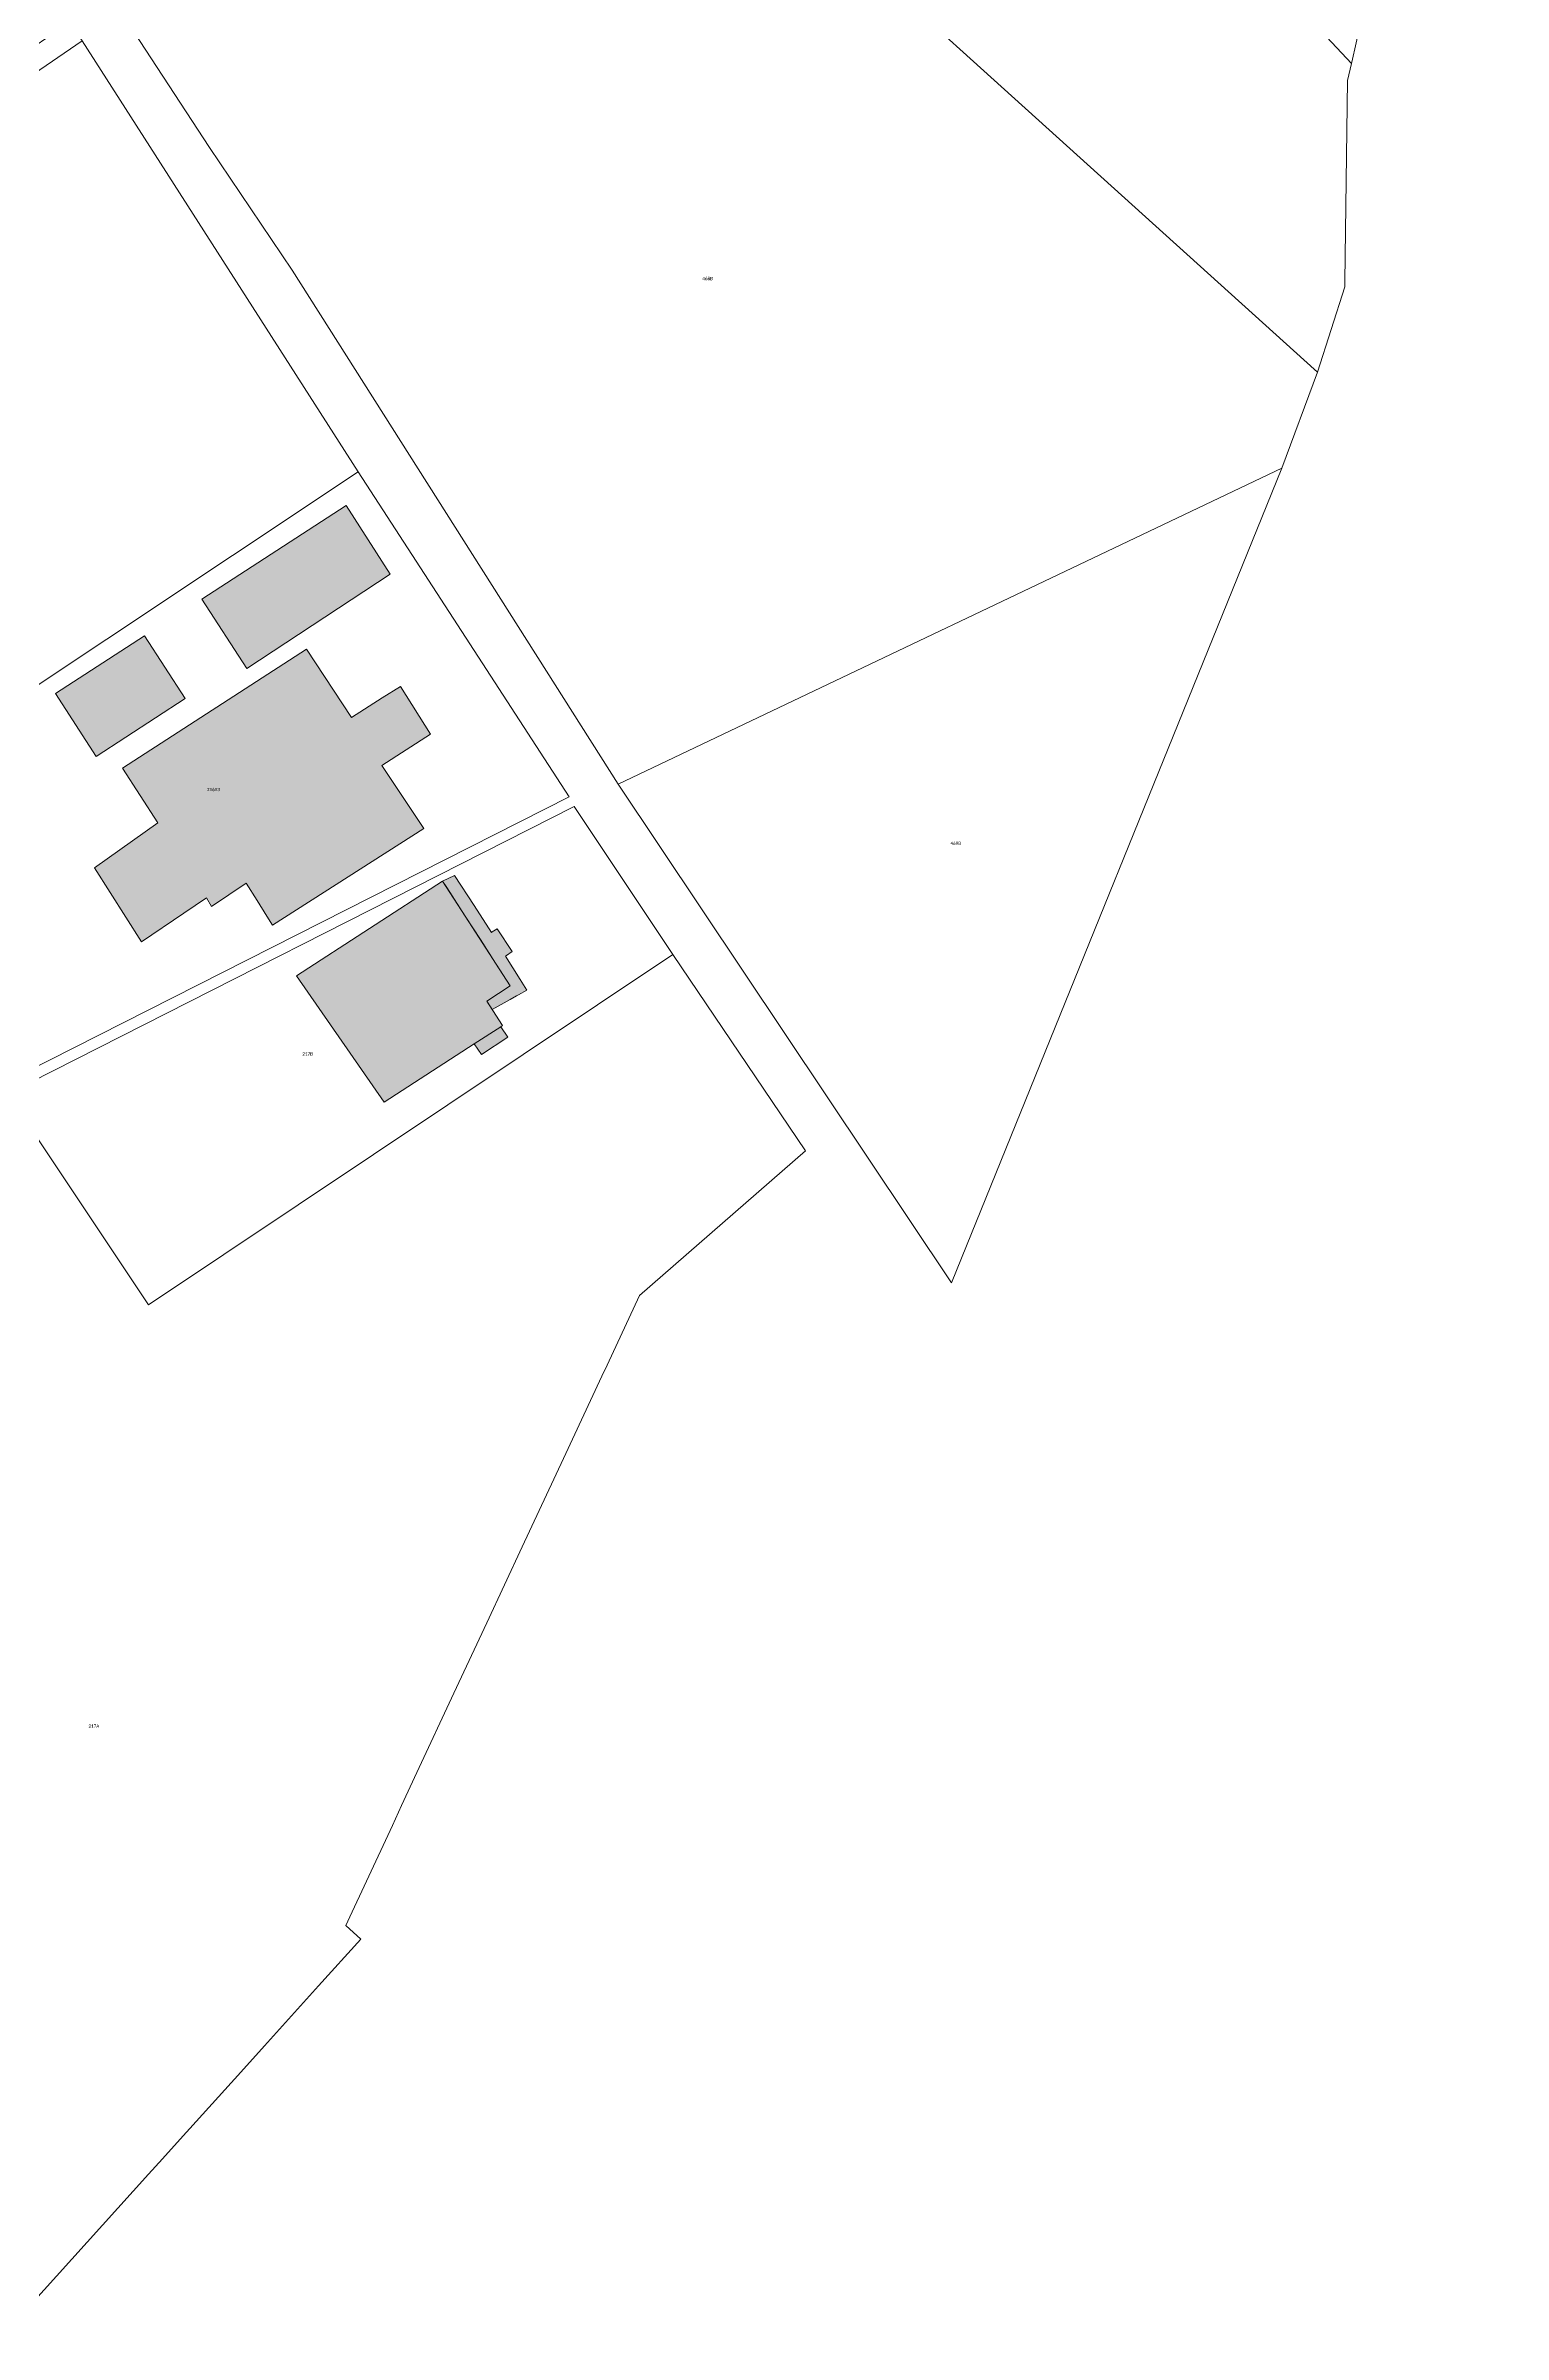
# Model space of a CAD drawing. Header units: metres. Extents: x 113120 to 240396, y 120329 to 242116.
# Drawn here: x 117465 to 117819, y 120392 to 120947 of the extents above; entities that cross this region are included whole.
import ezdxf

# ---------------------------------------------------------------- set-up
doc = ezdxf.new("R2010")
doc.units = ezdxf.units.M
doc.header["$LTSCALE"] = 3
for name, color, linetype, lineweight in [('Bpn_CaPa', 78, 'Continuous', 0), ('Bpn_ReBu', 4, 'Continuous', 0), ('Bpt_CaNu', 7, 'Continuous', 0), ('Hachure bâtiment', 11, 'Continuous', 0)]:
    doc.layers.add(name, color=color, linetype=linetype, lineweight=lineweight)
doc.styles.add('Legend', font='')
doc.styles.get('Legend').set_extended_font_data('Calibri')

msp = doc.modelspace()

# ---------------------------------------------------------------- hatches: boundary and pattern name
at = {"layer": 'Hachure bâtiment'}
h = msp.add_hatch(color=256, dxfattribs=at)
h.dxf.hatch_style = 1
h.paths.add_polyline_path([(117548.35, 120819.15), (117513.55, 120796.25), (117502.65, 120813.05), (117537.7, 120835.8)])
h = msp.add_hatch(color=256, dxfattribs=at)
h.dxf.hatch_style = 1
h.paths.add_polyline_path([(117498.63, 120788.97), (117477.03, 120774.85), (117467.15, 120790.2), (117488.75, 120804.15)])
h = msp.add_hatch(color=256, dxfattribs=at)
h.dxf.hatch_style = 1
h.paths.add_polyline_path([(117538.95, 120784.32), (117546.43, 120789.08), (117550.85, 120791.85), (117558.17, 120780.28), (117546.32, 120772.68), (117556.52, 120757.43), (117519.83, 120733.97), (117518.45, 120736.15), (117516.05, 120739.97), (117513.43, 120744.12), (117504.97, 120738.52), (117503.75, 120740.57), (117498.25, 120736.85), (117488, 120729.95), (117476.6, 120747.83), (117491.93, 120758.8), (117483.37, 120772.05), (117528.08, 120800.92)])
h = msp.add_hatch(color=256, dxfattribs=at)
h.dxf.hatch_style = 1
h.paths.add_polyline_path([(117566.58, 120736.16), (117577.5, 120719.22), (117571.8, 120715.52), (117575.63, 120709.58), (117575.22, 120709.32), (117568.74, 120705.13), (117546.87, 120691.01), (117525.64, 120721.67), (117561.09, 120744.61)])
h = msp.add_hatch(color=256, dxfattribs=at)
h.dxf.hatch_style = 1
h.paths.add_polyline_path([(117562.09, 120743.06), (117561.09, 120744.61), (117563.99, 120746.04), (117568.71, 120738.73), (117572.94, 120732.19), (117573.15, 120732.33), (117574.34, 120733.1), (117577.96, 120727.54), (117576.59, 120726.59), (117576.57, 120726.57), (117576.34, 120726.41), (117579.9, 120720.78), (117581.54, 120718.19), (117579.51, 120717.06), (117579.06, 120716.81), (117577.45, 120715.92), (117573.09, 120713.51), (117571.8, 120715.52), (117577.5, 120719.22), (117573.94, 120724.74), (117570.26, 120730.45), (117566.58, 120736.16)])
h = msp.add_hatch(color=256, dxfattribs=at)
h.dxf.hatch_style = 1
h.paths.add_polyline_path([(117576.94, 120706.81), (117570.51, 120702.55), (117568.74, 120705.13), (117575.22, 120709.32)], flags=17)

# ---------------------------------------------------------------- linework, layer by layer
at = {"layer": 'Bpn_CaPa'}
for points in [[(117777.22, 121055.32), (117818.52, 121019.04), (117817.33, 121014.49), (117810.25, 121004.46), (117784.92, 120957.37), (117781.74, 120943.35), (117781.66, 120943.02), (117673.12, 121058.88), (117713, 121073.19), (117746.49, 121083.17), (117761.31, 121069.79), (117777.22, 121055.32)], [(117773.47, 120868.13), (117597.33, 121027.17), (117673.12, 121058.88), (117781.66, 120943.02), (117780.71, 120938.86), (117780.08, 120890.11), (117780.06, 120888.8), (117773.47, 120868.13)], [(117773.47, 120868.13), (117764.77, 120844.85), (117603.68, 120768.15), (117524.61, 120892.85), (117504.54, 120922.65), (117474.78, 120968.08), (117597.33, 121027.17), (117773.47, 120868.13)], [(117473.63, 120948.48), (117454.58, 120935.49), (117447.15, 120930.43), (117444.37, 120936), (117462.2, 120947.32), (117470.68, 120953.08), (117473.63, 120948.48)], [(117399.07, 120757.25), (117448.97, 120783.07), (117540.62, 120843.9), (117591.77, 120765.06), (117441.48, 120689.02), (117437.47, 120695.46), (117412.23, 120736.55), (117399.07, 120757.25)], [(117764.77, 120844.85), (117684.57, 120647.19), (117603.68, 120768.15), (117764.77, 120844.85)], [(117616.97, 120726.86), (117489.72, 120641.89), (117455.57, 120693.04), (117593.01, 120762.73), (117616.97, 120726.86)]]:
    msp.add_lwpolyline(points, close=True, dxfattribs=at)
for points in [[(117454.58, 120935.49), (117473.63, 120948.48), (117540.62, 120843.9), (117448.97, 120783.07)], [(117455.57, 120693.04), (117489.72, 120641.89), (117616.97, 120726.86), (117616.97, 120726.86), (117649.17, 120679.19), (117608.88, 120644.15), (117600.99, 120627.23), (117599.73, 120624.51), (117590.4, 120604.53), (117580.41, 120583.11), (117571.8, 120564.67), (117563.85, 120547.61), (117554.87, 120528.37), (117551.14, 120520.36), (117548.9, 120515.56), (117542.58, 120502.02), (117538.55, 120493.37), (117537.56, 120491.25), (117541.23, 120487.97), (117530.97, 120476.6), (117517.82, 120462.04), (117512.12, 120455.72), (117497.43, 120439.46), (117493.09, 120434.66), (117489.74, 120430.94), (117467.39, 120406.19), (117454.68, 120392.11)]]:
    msp.add_lwpolyline(points, dxfattribs=at)
at = {"layer": 'Bpn_ReBu'}
for points in [[(117548.35, 120819.15), (117513.55, 120796.25), (117502.65, 120813.05), (117537.7, 120835.8), (117548.35, 120819.15)], [(117498.63, 120788.97), (117477.03, 120774.85), (117467.15, 120790.2), (117488.75, 120804.15), (117498.63, 120788.97)], [(117538.95, 120784.32), (117546.43, 120789.08), (117550.85, 120791.85), (117558.17, 120780.28), (117546.32, 120772.68), (117556.52, 120757.43), (117519.83, 120733.97), (117518.45, 120736.15), (117516.05, 120739.97), (117513.43, 120744.12), (117504.97, 120738.52), (117503.75, 120740.57), (117498.25, 120736.85), (117488, 120729.95), (117476.6, 120747.83), (117491.93, 120758.8), (117483.37, 120772.05), (117528.08, 120800.92), (117538.95, 120784.32)], [(117566.58, 120736.16), (117577.5, 120719.22), (117571.8, 120715.52), (117575.63, 120709.58), (117575.22, 120709.32), (117568.74, 120705.13), (117546.87, 120691.01), (117525.64, 120721.67), (117561.09, 120744.61), (117566.58, 120736.16)], [(117562.09, 120743.06), (117561.09, 120744.61), (117563.99, 120746.04), (117568.71, 120738.73), (117572.94, 120732.19), (117573.15, 120732.33), (117574.34, 120733.1), (117577.96, 120727.54), (117576.59, 120726.59), (117576.57, 120726.57), (117576.34, 120726.41), (117579.9, 120720.78), (117581.54, 120718.19), (117579.51, 120717.06), (117579.06, 120716.81), (117577.45, 120715.92), (117573.09, 120713.51), (117571.8, 120715.52), (117577.5, 120719.22), (117573.94, 120724.74), (117570.26, 120730.45), (117566.58, 120736.16), (117562.09, 120743.06)], [(117576.94, 120706.81), (117570.51, 120702.55), (117568.74, 120705.13), (117575.22, 120709.32), (117576.94, 120706.81)]]:
    msp.add_lwpolyline(points, close=True, dxfattribs=at)

# ---------------------------------------------------------------- texts
at = {"layer": 'Bpt_CaNu', "char_height": 0.8, "attachment_point": 7, "style": 'Legend'}
for s, insert in [('468B', (117624.12, 120890.42)), ('216Y3', (117503.88, 120766.46)), ('469B', (117684.34, 120753.4)), ('217B', (117527.04, 120702.32)), ('217A', (117475.14, 120539.24))]:
    msp.add_mtext(s, dxfattribs=dict(at, insert=insert))

doc.saveas('drawing.dxf')
